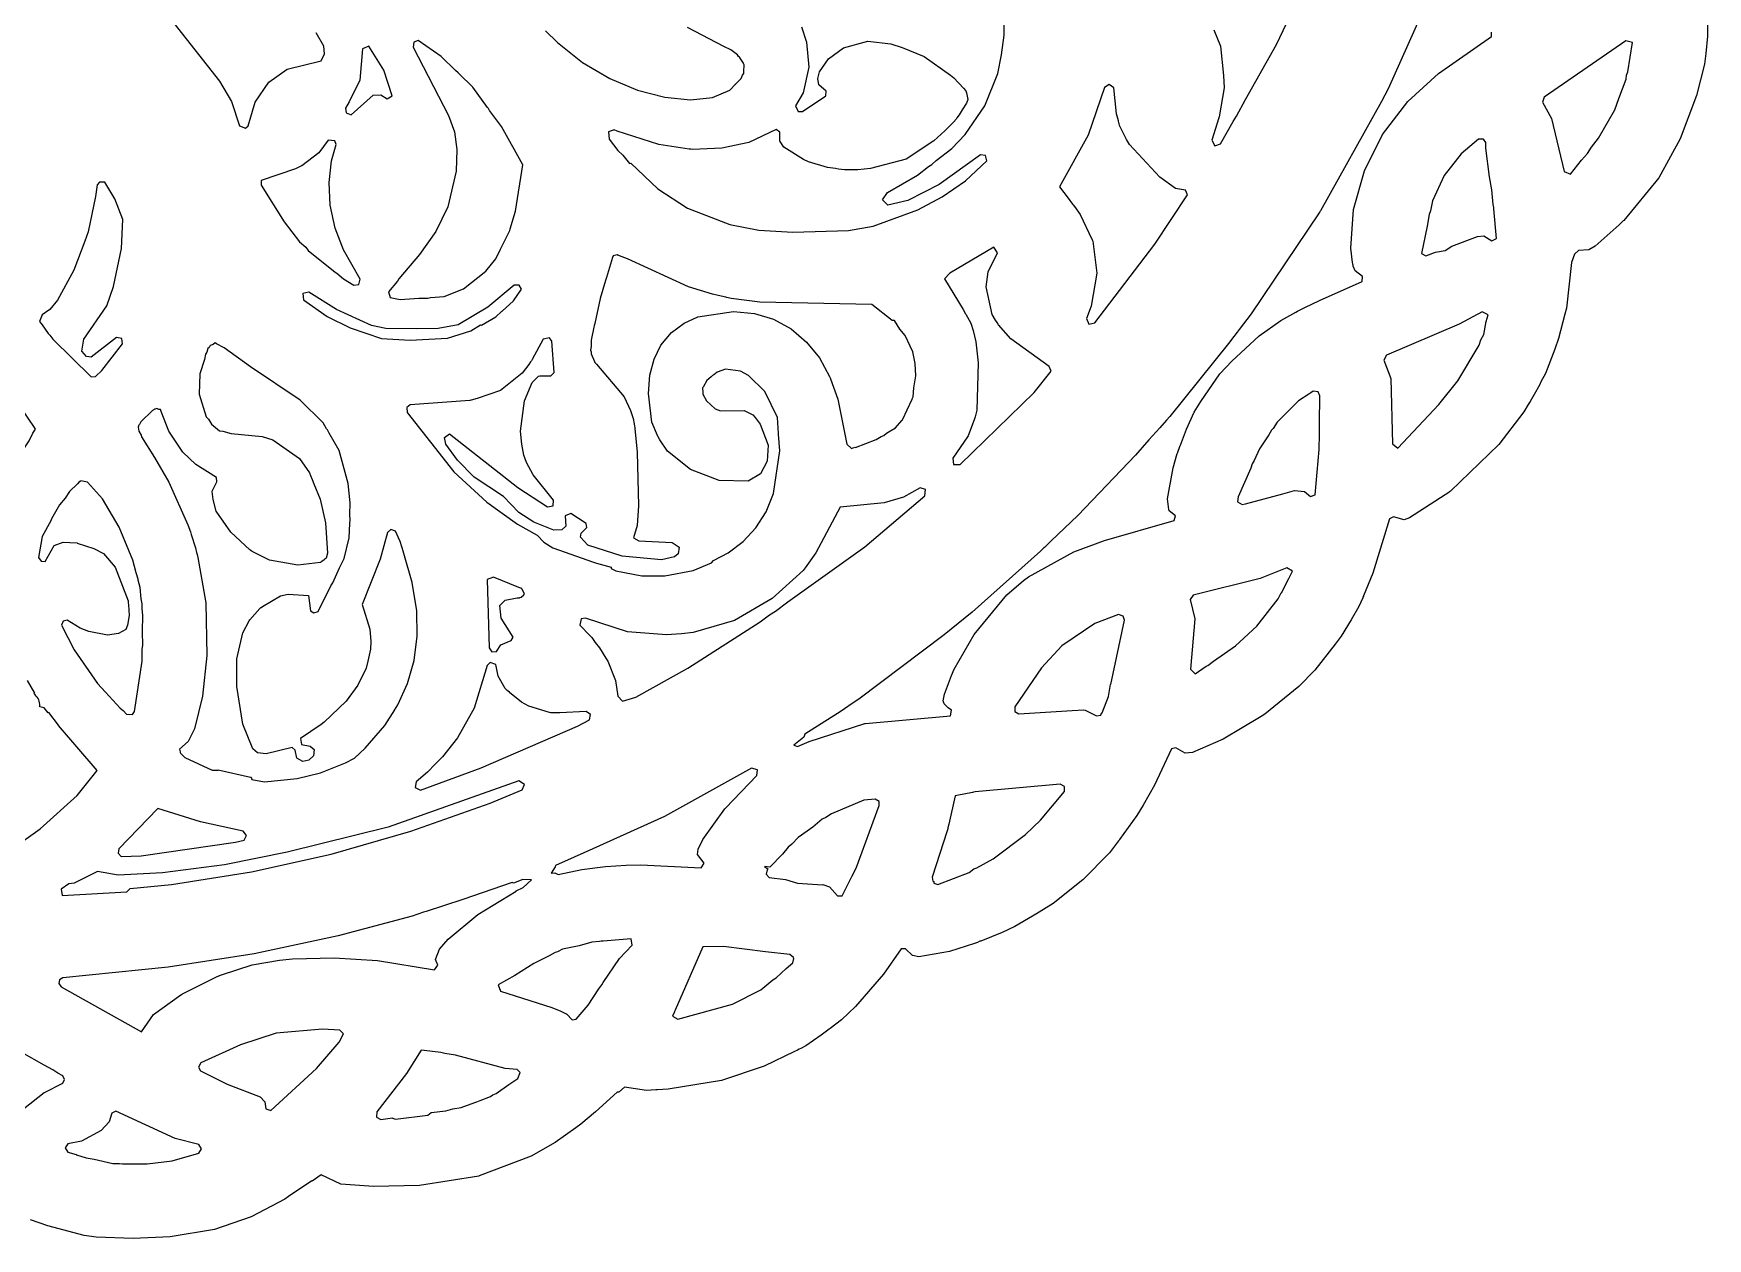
# Model space of a CAD drawing. Header units: millimetres. Extents: x 0 to 300, y 0 to 299.
# Drawn here: x 153.5 to 289.8, y 0.4 to 98.6 of the extents above; entities that cross this region are included whole.
import ezdxf

# ---------------------------------------------------------------- set-up
doc = ezdxf.new("R2010")
doc.units = ezdxf.units.MM
doc.layers.add('CUT', color=7, linetype='CONTINUOUS')

msp = doc.modelspace()

# ---------------------------------------------------------------- linework, layer by layer
at = {"layer": 'CUT'}
for points in [[(289.7345, 104.4851), (289.808, 98.3381), (289.6682, 96.9297), (289.5582, 96.0494), (288.9191, 93.5174), (287.5883, 89.9783), (285.833, 86.8072), (282.9857, 83.3435), (282.948, 83.3071), (282.7933, 83.1577), (282.742, 83.1081), (282.6138, 82.9843), (280.6629, 81.2529), (280.1351, 80.9325), (279.3043, 80.8918), (278.9867, 80.5986), (278.7368, 79.9121), (278.3182, 76.2036), (278.1946, 75.6949), (277.6739, 73.7081), (277.3743, 72.8608), (276.6038, 70.8798), (276.2481, 70.1834), (276.1475, 69.9865), (275.6878, 69.1525), (275.4706, 68.7881), (275.3588, 68.6006), (275.2022, 68.3379), (274.8444, 67.7376), (272.8183, 65.0845), (268.8838, 61.299), (268.7856, 61.2307), (268.7406, 61.1995), (268.7298, 61.192), (268.4434, 60.9929), (265.5492, 59.1112), (265.1023, 58.9465), (264.2503, 59.1904), (263.9187, 59.0408), (262.5613, 54.6191), (261.808, 52.7719), (261.7892, 52.7304), (261.7532, 52.6507), (261.7324, 52.6047), (261.4076, 51.8859), (260.798, 50.8117), (259.9746, 49.4896), (259.5007, 48.8267), (257.8208, 46.7013), (256.5375, 45.3894), (253.7483, 43.1287), (253.469, 42.9433), (250.3754, 41.0793), (247.8668, 39.9981), (247.2854, 39.9381), (246.5095, 40.3921), (246.1516, 40.3147), (244.777, 37.3301), (243.8466, 35.7102), (243.3423, 34.8729), (241.9253, 32.9066), (241.8628, 32.8199), (241.8558, 32.8102), (241.8547, 32.8087), (241.0993, 31.8238), (238.9395, 29.6339), (236.5335, 27.7116), (235.3896, 27.0002), (235.1706, 26.8721), (235.114, 26.839), (234.8418, 26.6798), (233.4047, 25.8393), (232.359, 25.3494), (230.6273, 24.6514), (230.5656, 24.6265), (230.3559, 24.542), (230.1068, 24.4415), (228.0924, 23.8019), (225.5972, 23.3668), (225.0585, 23.4638), (224.496, 24.0262), (224.1564, 24.0125), (222.7085, 21.9587), (220.4271, 19.3138), (219.2873, 18.2235), (218.3639, 17.5333), (218.3542, 17.5261), (218.2765, 17.4679), (217.6252, 16.9811), (216.3781, 16.1236), (215.966, 15.906), (215.8308, 15.8346), (215.7101, 15.7708), (215.4699, 15.644), (213.0037, 14.4596), (209.5278, 13.303), (205.1829, 12.5905), (204.3047, 12.5371), (204.2943, 12.5365), (204.1674, 12.5287), (203.4011, 12.4821), (201.6177, 12.7434), (201.1469, 12.345), (201.0336, 12.3381), (199.252, 10.7416), (198.0542, 9.728), (197.6628, 9.4452), (195.9643, 8.2293), (194.0248, 7.1155), (189.7698, 5.5161), (189.7501, 5.5114), (184.9123, 4.7466), (181.1672, 4.6538), (178.5274, 4.8458), (176.9105, 5.5958), (176.1751, 5.1056), (176.1537, 5.1079), (174.2694, 3.8352), (173.9467, 3.6201), (171.2236, 2.1854), (168.2334, 1.1505), (164.6093, 0.5611), (161.6038, 0.4217), (158.5904, 0.543), (157.62, 0.6708), (154.6569, 1.457), (153.2471, 1.9445)], [(268.0265, 103.5666), (263.7945, 94.066), (263.2593, 93.0257), (258.2833, 84.1107), (258.2721, 84.0932), (258.2446, 84.0501), (258.227, 84.0225), (258.1766, 83.9437), (252.6466, 75.7277), (251.6825, 74.4568), (251.5155, 74.2368), (251.2487, 73.8851), (250.8103, 73.3071), (246.0261, 67.358), (245.7595, 67.0609), (245.2057, 66.4436), (244.3206, 65.4571), (243.2152, 64.2251), (238.5215, 59.2933), (236.3532, 57.2293), (235.8075, 56.7098), (235.7295, 56.6356), (235.492, 56.4094), (229.9172, 51.4384), (227.6446, 49.5986), (220.7084, 44.3602), (220.1541, 43.9817), (219.5351, 43.559), (219.3313, 43.4198), (218.9722, 43.1746), (216.3064, 41.4899), (216.2157, 41.2587), (215.4142, 40.5954), (215.7165, 40.5047), (216.6505, 40.9133), (221.1937, 42.3606), (221.2536, 42.3729), (228.1638, 42.9984), (228.2521, 43.4588), (227.9778, 43.6379), (227.7546, 43.8604), (227.7546, 43.8604), (227.7535, 43.8616), (227.6598, 43.955), (227.5688, 44.2015), (227.6882, 44.7576), (228.2421, 46.2855), (228.4623, 46.7858), (230.0924, 49.6135), (232.755, 52.8513), (234.1142, 54.0195), (234.528, 54.3127), (238.1963, 56.3476), (240.6909, 57.2731), (246.3839, 58.9033), (246.4979, 59.2911), (245.9798, 59.6947), (245.9331, 59.8002), (245.83, 60.6758), (246.2844, 63.1881), (246.6291, 64.3509), (246.642, 64.3843), (246.878, 64.9964), (246.8924, 65.0338), (247.3915, 66.3279), (248.0054, 67.7084), (248.5554, 68.5877), (250.0952, 70.8449), (251.076, 71.8713), (253.3008, 73.9423), (255.07, 75.1837), (256.2708, 75.8688), (256.4207, 75.9424), (256.6306, 76.0454), (257.0147, 76.2339), (258.2178, 76.8245), (261.6957, 78.3694), (261.7148, 78.7706), (261.1201, 79.2366), (260.9603, 79.6148), (260.9472, 79.6825), (260.9277, 79.7834), (260.9243, 79.8016), (260.9009, 79.9227), (260.7607, 81.087), (260.9799, 84.2143), (261.8701, 87.363), (263.3526, 90.3279), (265.3929, 93.0174), (267.8907, 95.3), (272.2067, 98.3039), (272.221, 98.6671)], [(249.6154, 98.8714), (250.1446, 97.5184), (250.3912, 95.1357), (250.4443, 94.1249), (250.0343, 91.7757), (250.0201, 91.698), (249.4317, 89.8788), (249.6784, 89.4185), (250.1435, 89.5827), (251.1714, 91.4051), (251.4498, 91.823), (252.1785, 93.1906), (254.7017, 97.6641), (257.388, 103.337)], [(216.0264, 99.1135), (216.4392, 97.8456), (216.6218, 95.8058), (216.1567, 93.7326), (215.5481, 92.6559), (215.772, 92.2079), (216.1098, 92.2208), (218.0146, 93.4907), (218.0266, 93.8538), (217.4451, 94.3812), (217.3513, 94.8993), (217.5024, 95.4515), (218.2256, 96.4845), (219.4612, 97.4029), (221.4201, 97.9359), (223.3108, 97.7084), (224.2277, 97.4319), (226.0194, 96.6824), (228.1756, 95.1549), (228.4331, 94.9456), (229.234, 94.0986), (229.4052, 93.8841), (229.4663, 93.7336), (229.5863, 93.182), (229.465, 92.8794), (229.118, 92.3492), (228.856, 91.949), (228.6845, 91.687), (228.6192, 91.5873), (228.412, 91.3299), (227.7145, 90.6461), (226.8069, 89.8162), (224.5416, 88.3195), (221.6374, 87.561), (220.6137, 87.4542), (219.542, 87.4565), (219.0519, 87.5209), (218.7987, 87.5541), (218.1585, 87.6382), (218.135, 87.6413), (216.5943, 88.1213), (216.1803, 88.3102), (214.5854, 89.3149), (214.28, 89.7741), (214.2761, 89.7847), (214.2625, 90.519), (213.9777, 90.7415), (211.7298, 89.6925), (209.5462, 89.2085), (207.1566, 89.1177), (207.0288, 89.1333), (206.9786, 89.1395), (206.9647, 89.1412), (206.8735, 89.1524), (204.4235, 89.5145), (201.0278, 90.5971), (200.789, 90.7122), (200.7349, 90.6904), (200.7062, 90.6996), (200.3111, 90.5408), (200.371, 89.9564), (201.0752, 89.0259), (201.4781, 88.642), (202.0322, 87.9743), (202.1429, 88.0086), (204.3376, 85.9174), (206.7599, 84.3359), (210.1948, 83.0035), (212.5562, 82.5529), (215.3377, 82.3716), (219.8574, 82.5208), (221.8762, 82.8752), (225.492, 84.1877), (227.4976, 85.2625), (229.3887, 86.5744), (231.1277, 88.1943), (231.0258, 88.6127), (230.6008, 88.6823), (227.2347, 86.2523), (224.6961, 84.9531), (223.0525, 84.5819), (222.6267, 85.0139), (223.0369, 85.6012), (225.4677, 87.0305), (226.3786, 87.7301), (226.6541, 87.8948), (226.9976, 88.2056), (228.2827, 89.1927), (229.3535, 90.3245), (230.967, 92.6711), (232.0113, 95.3125), (232.3144, 96.8142), (232.527, 98.431), (232.5269, 101.7788)], [(164.9126, 99.4042), (168.6507, 94.6885), (169.6021, 93.0252), (170.2579, 91.0283), (170.7519, 90.8404), (170.9667, 91.052), (171.5546, 92.9754), (172.6489, 94.5902), (174.1444, 95.6618), (176.9229, 96.3334), (177.1947, 96.9109), (177.1476, 97.5343), (176.4979, 98.6204)], [(195.171, 98.7889), (196.1574, 97.8176), (198.2044, 96.1966), (200.4195, 94.8841), (202.668, 93.9496), (204.901, 93.3734), (206.9804, 93.1662), (208.7809, 93.3406), (210.208, 93.9522), (210.6681, 94.4341), (210.6734, 94.4369), (210.6845, 94.4513), (211.109, 94.8959), (211.2261, 95.1542), (211.3383, 95.2998), (211.3424, 95.4109), (211.3478, 95.4228), (211.3448, 95.4741), (211.3651, 96.0181), (211.3074, 96.1103), (211.3061, 96.1322), (211.1863, 96.3036), (210.9732, 96.6439), (210.911, 96.6976), (210.8289, 96.815), (210.4966, 97.0552), (210.2885, 97.2348), (209.6972, 97.5129), (206.7479, 99.0556)], [(151.6633, 32.0943), (154.0467, 33.7843), (157.0553, 36.4944), (158.6797, 38.5385), (155.5333, 42.1975), (155.5244, 42.2084), (155.5205, 42.2132), (155.5149, 42.2201), (155.5145, 42.2206), (154.7427, 43.2691), (154.6946, 43.2309), (154.3629, 43.6396), (154.0118, 43.7313), (154.0151, 43.8062), (154.0083, 43.93), (153.9893, 44.0526), (153.9582, 44.1726), (153.9154, 44.289), (153.8612, 44.4006), (153.7963, 44.5062), (153.7212, 44.6049), (153.6367, 44.6957), (153.5584, 44.7647), (153.5944, 44.8276), (152.9906, 45.8809)], [(152.6859, 10.9927), (154.3535, 12.3005), (154.3888, 12.3237), (155.8735, 13.0622), (156.0139, 13.3596), (155.877, 13.6586), (155.4848, 13.885), (155.0633, 14.1726), (154.3641, 14.5319), (152.5498, 15.5793)]]:
    msp.add_lwpolyline(points, dxfattribs=at)
for points in [[(182.6957, 93.4819), (182.0264, 95.5656), (180.7912, 97.521), (180.2806, 97.3048), (180.067, 94.7709), (179.2062, 92.9835), (178.9085, 92.4841), (178.9487, 92.0899), (179.3504, 91.9411), (181.1391, 93.5321), (181.7816, 93.5688), (182.2971, 93.2407)], [(186.9463, 77.1354), (188.5206, 77.7656), (190.3281, 79.2001), (191.1306, 80.2189), (191.5088, 80.9978), (191.5866, 81.108), (192.2788, 82.5291), (192.2977, 82.6225), (192.308, 82.6437), (192.7533, 84.08), (193.3496, 87.8752), (191.5932, 90.9724), (190.6362, 92.2981), (190.5399, 92.4453), (190.472, 92.5255), (189.2659, 94.1961), (188.1175, 95.3057), (188.0658, 95.3667), (187.8644, 95.5502), (186.6919, 96.6831), (184.8232, 98), (184.4519, 97.8552), (184.4017, 97.4598), (187.2742, 91.8734), (187.7692, 90.5493), (187.964, 89.106), (187.901, 87.358), (187.2305, 84.431), (186.2486, 82.4293), (184.9281, 80.5597), (183.2471, 78.5911), (183.1249, 78.3911), (182.4054, 77.5337), (182.5371, 77.0516), (183.343, 76.9007), (184.8792, 77.0008), (185.6023, 77.0185), (185.8243, 77.0623)], [(280.0376, 88.8), (280.3521, 89.3047), (280.9209, 90.0366), (282.2667, 92.3335), (282.5777, 93.2555), (283.1733, 94.8434), (283.2241, 95.1723), (283.315, 95.4417), (283.6971, 97.825), (283.159, 97.9626), (276.5127, 93.3644), (276.3767, 92.9556), (277.1044, 91.6477), (278.139, 87.3293), (278.6447, 87.1082), (279.5327, 88.2505)], [(246.4978, 85.9444), (245.2137, 86.8616), (242.744, 89.5093), (242.4961, 89.9282), (241.923, 91.0751), (241.8859, 91.2243), (241.8697, 91.2892), (241.8305, 91.4469), (241.687, 92.0234), (241.4517, 94.1251), (241.0939, 94.4192), (240.7073, 94.164), (239.3847, 90.2746), (237.0331, 86.0793), (237.7414, 85.1614), (238.1086, 84.6546), (238.1461, 84.603), (238.2497, 84.46), (238.7103, 83.8244), (239.6796, 81.8139), (239.6854, 81.7997), (239.6882, 81.7928), (239.6986, 81.7671), (239.7505, 81.6389), (240.0777, 79.0453), (239.6232, 76.3492), (239.2338, 75.3388), (239.4299, 74.8864), (239.9125, 74.9877), (244.8018, 81.3986), (247.4671, 85.4234), (247.2922, 85.7884)], [(175.8621, 80.8999), (178.0591, 79.1235), (178.1941, 79.0436), (178.7356, 78.5918), (179.5691, 78.0633), (179.9708, 78.1196), (180.0953, 78.5397), (178.7274, 80.9466), (178.07, 82.7096), (177.661, 84.5823), (177.57, 86.4225), (177.7536, 88.1863), (178.1253, 89.5105), (178.0398, 89.8309), (177.4932, 89.8804), (176.736, 88.8336), (175.3354, 87.7903), (175.3353, 87.7903), (175.335, 87.7901), (175.3194, 87.7827), (174.8318, 87.5493), (172.031, 86.5762), (172.04, 86.2035), (173.897, 83.2227), (175.1409, 81.5911), (175.6718, 81.1481)], [(267.6483, 80.7524), (268.4372, 80.8916), (268.987, 81.2519), (271.0818, 82.0334), (271.5804, 82.0901), (272.2378, 81.674), (272.6283, 81.8595), (272.3985, 84.2861), (272.3994, 84.3802), (272.3664, 84.6249), (272.2521, 85.8322), (272.0598, 86.8971), (271.7472, 89.2137), (271.7572, 89.6918), (271.5648, 89.9651), (271.1632, 89.9544), (269.7377, 88.7567), (268.3652, 86.9905), (267.4233, 84.9225), (267.2525, 84.1202), (267.1345, 83.8202), (266.9863, 82.8699), (266.5103, 80.6339), (266.8738, 80.4635)], [(155.0772, 73.6611), (158.1835, 70.587), (158.5276, 70.6324), (159.0561, 71.1123), (160.7506, 73.2921), (160.6751, 73.7229), (160.247, 73.8127), (158.189, 72.1896), (157.8018, 72.2523), (157.4405, 72.6845), (157.5902, 73.6608), (159.4593, 76.382), (160.0172, 77.9463), (160.6689, 81.0557), (160.7543, 83.4244), (160.1239, 85.1047), (159.2881, 86.4552), (159.2086, 86.4552), (159.2065, 86.4579), (159.0535, 86.4553), (158.9489, 86.4554), (158.9473, 86.4536), (158.8716, 86.4524), (158.6748, 86.2262), (158.5475, 85.2781), (157.94, 82.4048), (157.6734, 81.6447), (156.7698, 79.2762), (155.4423, 76.8496), (154.8338, 76.0911), (154.1867, 75.6371), (153.9812, 75.115), (154.2031, 74.8206), (154.203, 74.8204), (154.6996, 74.1259), (154.8242, 73.9967)], [(194.5192, 57.7059), (195.0393, 57.1311), (195.7951, 56.6776), (199.0901, 55.4987), (199.104, 55.5181), (199.3302, 55.4286), (200.5197, 55.092), (200.5412, 54.9847), (200.9039, 54.8034), (203.02, 54.3802), (204.8942, 54.3802), (207.2219, 54.8336), (208.7032, 55.4382), (208.8735, 55.645), (210.068, 56.2713), (211.2822, 57.1981), (212.3166, 58.2881), (213.1399, 59.6159), (213.7605, 61.0948), (214.2671, 64.5619), (214.1663, 65.9216), (214.1688, 65.9525), (214.1618, 65.9821), (214.0656, 67.2791), (213.0349, 69.4022), (211.7279, 70.6986), (211.0511, 71.0638), (209.8367, 71.2197), (209.1524, 70.9879), (208.8878, 70.7682), (208.773, 70.7187), (208.6726, 70.5895), (208.3239, 70.3), (208.0323, 69.7656), (207.9745, 69.6911), (207.9923, 69.2872), (208.0002, 69.2743), (208, 69.1928), (208.2954, 68.6311), (208.9904, 67.9992), (209.4462, 67.8321), (211.3562, 67.8537), (212.0666, 67.5137), (212.2607, 67.2879), (212.6658, 66.7478), (213.3267, 65.0399), (213.2278, 63.7258), (212.6928, 62.7066), (211.6756, 62.0948), (209.334, 62.1607), (206.9862, 63.0615), (205.1321, 64.5473), (204.4925, 65.4649), (204.323, 65.7663), (204.3005, 65.8061), (204.2969, 65.8126), (204.2924, 65.8205), (203.8535, 66.9053), (203.5674, 69.2517), (203.69, 70.7394), (204.0327, 72.0466), (204.5802, 73.171), (205.4455, 74.2116), (206.4628, 74.9697), (207.5767, 75.4971), (210.4898, 75.9319), (212.1905, 75.7465), (213.7404, 75.2919), (215.2013, 74.5036), (216.4409, 73.4202), (217.5037, 72.1463), (218.3129, 70.6314), (218.3575, 70.5235), (218.3776, 70.4749), (218.3854, 70.4561), (218.3906, 70.4434), (218.9781, 68.768), (219.7168, 65.114), (220.0947, 64.751), (220.3603, 64.8597), (220.4335, 64.8473), (222.1088, 65.4899), (222.5269, 65.747), (222.7375, 65.8332), (222.9433, 66.0031), (223.6721, 66.4512), (224.1881, 67.0303), (224.2487, 67.0803), (224.2666, 67.1183), (224.2877, 67.142), (224.6412, 67.9154), (225.0441, 68.7728), (225.0495, 68.8088), (225.1239, 68.9717), (225.184, 69.7116), (225.3281, 70.6787), (225.2733, 71.6817), (225.0949, 72.6386), (224.4826, 73.969), (224.043, 74.4773), (223.606, 75.1907), (223.404, 75.187), (221.7528, 76.4953), (212.6274, 76.6913), (210.3136, 76.9912), (209.9524, 77.0706), (209.8656, 77.0897), (209.234, 77.2286), (208.7901, 77.3263), (206.8308, 77.9201), (201.8715, 80.2176), (201.2098, 80.4504), (201.1115, 80.4969), (201.0956, 80.4906), (201.0083, 80.5213), (200.689, 80.4431), (200.6489, 80.3118), (200.6455, 80.3105), (200.1431, 78.7008), (200.0815, 78.4568), (199.6251, 76.9646), (199.1968, 74.9495), (199.1466, 74.7504), (199.1298, 74.6343), (198.9085, 73.5933), (198.9053, 73.0805), (198.8606, 72.7713), (198.9026, 72.6447), (198.9014, 72.4604), (199.1699, 71.8371), (199.1922, 71.7697), (199.3256, 71.6205), (201.5872, 68.9658), (202.1033, 67.8472), (202.3142, 67.2029), (202.3935, 66.7606), (202.428, 66.5682), (202.4457, 66.4697), (202.4598, 66.3915), (202.6556, 64.451), (202.7463, 60.098), (202.6508, 58.4802), (202.3564, 57.4868), (202.7756, 57.2452), (205.5105, 57.0947), (206.0576, 56.721), (205.9895, 56.1928), (205.692, 55.9403), (204.6395, 55.6827), (201.4377, 55.9879), (198.6232, 56.8889), (198.0345, 57.5421), (198.0957, 57.876), (198.537, 58.324), (198.5078, 58.6583), (197.2365, 59.4562), (196.7812, 59.2752), (196.8493, 58.4295), (196.5224, 58.1325), (195.8507, 58.1103), (194.2258, 58.7709), (193.0172, 59.551), (191.7632, 60.8584), (189.3869, 62.4259), (188.0099, 63.8056), (187.0792, 65.1172), (186.9488, 65.6558), (187.3612, 65.9471), (192.9346, 61.5879), (195.3443, 60.0126), (195.8008, 60.104), (195.8444, 60.5676), (194.1832, 62.6193), (193.6249, 63.6302), (193.4221, 64.2257), (193.258, 65.1207), (193.1378, 66.1745), (193.4723, 68.6566), (194.1039, 70.1473), (194.606, 70.6477), (194.7146, 70.6741), (194.7206, 70.6755), (194.7211, 70.6757), (194.7211, 70.6757), (195.608, 70.6712), (195.8934, 70.9419), (195.6942, 73.5069), (195.5056, 73.7837), (194.9915, 73.6737), (194.0989, 72.0033), (194.0391, 71.9132), (194.0158, 71.878), (193.9697, 71.8086), (193.8386, 71.611), (193.2912, 70.897), (191.5165, 69.4799), (189.6126, 68.8248), (189.1352, 68.6988), (189.0956, 68.6883), (189.0318, 68.6715), (189.0196, 68.6683), (184.1761, 68.3146), (183.8883, 68.096), (183.9239, 67.7033), (187.7077, 62.8546), (190.4132, 60.3879), (192.9109, 58.6112)], [(233.0648, 73.7059), (232.0814, 74.826), (231.9585, 75.013), (231.8987, 75.1039), (231.8868, 75.122), (231.8301, 75.2083), (231.5684, 75.6875), (231.0757, 77.922), (231.235, 79.1377), (231.9903, 80.7055), (231.6922, 81.1681), (228.1168, 79.0305), (227.6761, 78.5796), (229.1916, 76.0882), (229.3656, 75.7783), (229.3705, 75.7696), (229.406, 75.7065), (229.8154, 74.9776), (229.9983, 74.3799), (230.2394, 73.4387), (230.4059, 71.7481), (230.3115, 67.8743), (230.2294, 67.5539), (230.1748, 67.3404), (230.1727, 67.3321), (230.1306, 67.1681), (229.5909, 65.79), (228.3549, 63.9758), (228.4177, 63.4567), (228.9405, 63.4665), (234.9634, 69.3289), (236.3506, 71.0623), (236.1992, 71.434)], [(184.1762, 73.5744), (187.1955, 73.7565), (189.093, 74.344), (189.8885, 74.8444), (189.9607, 74.8155), (191.1397, 75.4805), (191.6027, 75.9225), (191.6491, 75.9516), (192.5681, 76.7856), (193.2227, 77.7307), (193.0449, 78.0549), (192.6419, 78.0678), (190.4981, 76.2715), (188.067, 74.8299), (186.453, 74.5468), (184.6675, 74.5148), (182.1923, 74.5447), (181.029, 74.7912), (178.1746, 76.0753), (175.9254, 77.4981), (175.4134, 77.3827), (175.4799, 76.8621), (177.4138, 75.5221), (179.2729, 74.5897), (181.8303, 73.7239)], [(269.4809, 70.2602), (271.2014, 73.1654), (271.3358, 73.6201), (271.5802, 74.0413), (271.7746, 75.105), (271.939, 75.6614), (271.4472, 75.8929), (269.5863, 74.8983), (263.6562, 72.3675), (263.4634, 71.9426), (264.0221, 70.4681), (264.1448, 65.1359), (264.5778, 64.7871), (267.9262, 68.3446)], [(165.5214, 39.9074), (165.8072, 39.5978), (168.0442, 38.57), (168.5279, 38.57), (168.5411, 38.5855), (171.1602, 37.9971), (171.2135, 37.9938), (171.2788, 37.8143), (172.3066, 37.6026), (174.9668, 37.8747), (176.8713, 38.3584), (178.8967, 39.1746), (179.6222, 39.5373), (180.4988, 40.3536), (182.101, 42.1976), (182.9172, 43.4672), (182.8946, 43.4616), (183.1675, 43.8732), (183.9479, 45.6304), (184.4858, 47.4999), (184.7292, 49.4678), (184.6995, 51.546), (184.3407, 53.8362), (183.6412, 56.2057), (183.6244, 56.2794), (183.6089, 56.315), (183.3515, 57.187), (182.9705, 58.038), (182.5874, 58.1657), (182.3083, 57.9222), (181.727, 55.738), (180.2556, 52.063), (180.8709, 50.0393), (180.9518, 49.0369), (180.9247, 48.4189), (180.7119, 47.4472), (180.5761, 46.8752), (179.9121, 45.4885), (178.9526, 44.1934), (177.1589, 42.485), (176.9085, 42.2837), (175.2383, 41.1458), (175.3277, 40.6541), (176.0227, 40.5132), (176.3386, 40.2449), (176.2912, 39.7254), (175.9087, 39.3813), (175.4227, 39.2692), (174.9264, 39.5547), (174.8111, 40.2017), (174.5478, 40.4127), (172.426, 39.9021), (171.729, 39.9726), (171.3412, 40.3045), (170.5342, 42.316), (170.0433, 45.3698), (170.0438, 47.6439), (170.5377, 49.7372), (171.0656, 50.7243), (171.1116, 50.7953), (171.9108, 51.7323), (171.94, 51.7534), (172.0055, 51.8008), (172.035, 51.8221), (172.1427, 51.9), (173.6034, 52.7655), (173.6108, 52.7681), (174.2217, 52.8973), (175.8892, 52.7919), (176.0503, 51.5492), (176.332, 51.3677), (176.6771, 51.4997), (177.6982, 53.5732), (177.8747, 53.8322), (178.4226, 55.0443), (178.7944, 55.7993), (179.2046, 57.4857), (179.2398, 58.6627), (179.2894, 58.9604), (179.2603, 59.3513), (179.2898, 60.3366), (179.1076, 61.9236), (178.3764, 64.5867), (177.5577, 66.0154), (177.4219, 66.2918), (177.3622, 66.3565), (177.0827, 66.8442), (175.2112, 68.7076), (171.1687, 71.4195), (169.0211, 72.9631), (168.4022, 73.2754), (168.2777, 73.3589), (168.1179, 73.2368), (167.8807, 73.1417), (167.803, 72.9961), (167.693, 72.912), (167.5991, 72.6141), (167.505, 72.4379), (167.4054, 72), (167.0445, 70.8553), (166.9898, 69.1783), (167.5542, 67.3472), (167.7526, 67.1418), (167.9733, 66.7457), (168.6482, 66.2099), (168.9136, 66.1784), (169.5824, 65.9871), (172.122, 65.7433), (172.9703, 65.4645), (175.1505, 63.9547), (175.9737, 62.7687), (176.0592, 62.556), (176.1839, 62.246), (176.3333, 61.8747), (176.8367, 60.623), (177.262, 58.7214), (177.4442, 56.2244), (177.3344, 55.8203), (177.1874, 55.7126), (177.1353, 55.6745), (176.9296, 55.5239), (176.8681, 55.4789), (175.0048, 55.2584), (172.7087, 55.6576), (171.2904, 56.3755), (171.2063, 56.4335), (171.1888, 56.4456), (171.178, 56.4531), (171.099, 56.5077), (169.5584, 57.9496), (168.3705, 59.6674), (168.1289, 60.5993), (168.0529, 61.2471), (168.0495, 61.2758), (168.0493, 61.2777), (168.0492, 61.2779), (168.4341, 62.0432), (168.3954, 62.3962), (166.7152, 63.4578), (165.666, 64.4761), (164.5107, 66.179), (163.8814, 67.7706), (163.8359, 67.9314), (163.694, 67.9387), (163.5319, 68.0108), (163.3978, 67.9539), (163.346, 67.9566), (163.3041, 67.9142), (163.1864, 67.8642), (162.2274, 66.9269), (162.119, 66.7136), (162.0291, 66.6225), (162.0451, 66.5681), (162.0075, 66.4943), (162.0634, 66.178), (162.2541, 65.8552), (162.2967, 65.7099), (163.3393, 64.0181), (164.5181, 62.0228), (166.0639, 58.5375), (166.1078, 58.4133), (166.138, 58.3281), (166.2664, 57.965), (166.3388, 57.7601), (166.6728, 56.6743), (166.7676, 56.2896), (166.7884, 56.205), (166.8083, 56.1243), (166.8659, 55.8908), (167.5253, 52.1816), (167.6194, 47.9145), (167.2555, 44.5933), (166.6006, 41.9234), (166.1002, 40.8989), (165.3889, 40.2841), (165.4444, 40.0691), (165.4444, 39.9908), (165.4725, 39.9604), (165.48, 39.9313)], [(150.7343, 62.3068), (150.7415, 62.3155), (151.7751, 63.3493), (153.15, 65.3842), (153.4458, 66.0189), (153.6514, 66.331), (153.6149, 66.3817), (153.6215, 66.3958), (152.3851, 68.2302), (151.1691, 69.4135), (151.0179, 69.5687), (150.9932, 69.5847), (150.2936, 70.2654), (148.0498, 68.2171), (146.6414, 66.5583), (146.6297, 66.2172), (147.0482, 65.5745), (149.8077, 62.0343), (150.2219, 61.7958), (150.7298, 62.3038)], [(256.1638, 61.3289), (256.9986, 61.255), (257.4756, 60.8562), (257.8582, 60.9876), (258.1911, 64.6705), (258.2027, 65.9206), (258.2211, 66.1855), (258.2108, 66.7856), (258.2319, 69.0633), (258.0914, 69.3638), (257.6973, 69.4263), (257.5064, 69.3028), (257.4961, 69.3037), (257.3296, 69.1884), (256.4999, 68.6517), (254.7732, 66.8969), (254.427, 66.3799), (254.3012, 66.2476), (254.0895, 65.8761), (253.3165, 64.7218), (252.9001, 63.7889), (252.7404, 63.5085), (252.6229, 63.1677), (251.5816, 60.8345), (251.5364, 60.4076), (251.9109, 60.1977), (252.1546, 60.2626), (252.1947, 60.2435), (255.2198, 61.0778)], [(157.0381, 57.0674), (157.0597, 57.0639), (158.4172, 56.6211), (159.185, 56.2107), (160.1321, 55.1059), (161.1902, 52.3636), (161.2, 52.2738), (161.2003, 52.2705), (161.2091, 52.1895), (161.2258, 52.036), (161.2744, 51.1738), (161.1566, 50.3745), (161.0018, 50.0344), (160.4259, 49.6859), (159.5222, 49.5464), (158.0099, 49.864), (157.2976, 50.1377), (156.2403, 50.7779), (155.9186, 50.6992), (155.7747, 50.3636), (156.8065, 48.3679), (158.6954, 45.6121), (159.3569, 44.9246), (160.5527, 43.6106), (160.803, 43.4214), (161.0784, 43.1352), (161.5458, 43.096), (161.7191, 43.3428), (162.3339, 47.433), (162.3494, 48.4127), (162.3922, 48.728), (162.3726, 49.8709), (162.3931, 51.163), (162.3405, 51.7321), (162.3341, 52.1055), (162.2682, 52.5159), (162.182, 53.449), (162.0225, 54.0448), (162.0085, 54.1321), (161.8615, 54.6465), (161.5845, 55.6812), (160.4547, 58.3572), (159.1163, 60.6511), (157.8867, 62.0271), (157.8807, 62.0275), (157.8805, 62.0278), (157.3336, 62.1268), (157.2796, 62.0754), (157.2469, 62.078), (157.0845, 61.89), (156.4325, 61.2702), (156.0608, 60.7049), (155.6086, 60.1814), (155.0791, 59.2117), (154.9639, 59.0365), (154.892, 58.8691), (154.1919, 57.5871), (153.897, 55.8843), (154.1067, 55.5763), (154.4447, 55.5673), (155.1626, 56.8654), (155.8984, 57.1275), (156.4427, 57.1105)], [(213.9117, 51.5051), (214.9278, 52.2742), (221.1841, 56.756), (226.0818, 60.8957), (226.1393, 61.413), (225.7008, 61.5572), (224.3381, 60.8011), (222.7506, 60.3432), (219.1668, 59.9947), (217.2047, 56.2515), (216.3248, 55.0439), (216.1641, 54.835), (213.6485, 52.5375), (210.5782, 50.763), (207.2177, 49.7641), (206.2469, 49.6725), (205.0375, 49.5754), (201.8565, 49.8299), (198.4297, 50.9547), (198.0966, 50.8998), (197.9843, 50.3824), (198.8619, 49.47), (198.9466, 49.3572), (199.0003, 49.2858), (199.2336, 48.9752), (199.5687, 48.5293), (200.1075, 47.6862), (200.2505, 47.4363), (200.8876, 45.8728), (201.0761, 44.605), (201.4503, 44.1906), (202.5446, 44.5234), (206.7866, 46.8852), (212.6705, 50.6571), (213.4329, 51.2033)], [(249.1143, 47.1011), (249.5742, 47.4435), (251.3656, 48.7011), (253.1158, 50.2995), (254.8452, 52.5095), (255.1, 52.9985), (255.11, 53.0116), (255.7089, 54.1628), (255.7081, 54.1661), (256.0216, 54.7679), (255.5433, 55.036), (253.3698, 54.1755), (247.9175, 52.8075), (247.6665, 52.4594), (248.0607, 50.8949), (247.6979, 46.79), (248.0879, 46.4), (248.9935, 47.0357)], [(193.2691, 53.3465), (193.2549, 53.3521), (193.2498, 53.3673), (193.0009, 53.4531), (190.941, 54.2722), (190.4233, 54.1013), (190.593, 48.53), (190.8092, 48.1989), (191.2036, 48.2269), (191.5561, 48.7732), (192.3772, 49.1386), (192.5403, 49.3867), (191.5803, 50.9465), (191.4785, 51.9891), (191.893, 52.4217), (192.8698, 52.5871), (193.0711, 52.6133), (193.0841, 52.6234), (193.1972, 52.6426), (193.4294, 52.8379), (193.4148, 52.881), (193.4652, 52.9203)], [(240.0431, 42.9778), (240.412, 43.0388), (240.4686, 43.2169), (240.5113, 43.2324), (241.0303, 44.5671), (241.2034, 45.531), (241.2092, 45.5494), (242.3228, 50.7842), (242.2329, 51.1054), (241.8518, 51.2301), (239.9234, 50.5119), (237.2185, 48.6776), (235.5805, 46.8892), (233.3969, 43.7139), (233.4008, 43.339), (233.719, 43.1407), (238.0837, 43.4318), (239.0148, 43.4656), (239.1285, 43.4521)], [(198.8578, 43.0903), (198.497, 43.3344), (196.3482, 43.2293), (195.6308, 43.2311), (195.5129, 43.2587), (193.8168, 43.7683), (193.2387, 44.107), (192.2623, 44.8971), (192.2508, 44.9064), (192.2504, 44.9067), (192.0651, 45.0566), (191.8975, 45.2236), (191.3436, 46.2172), (191.1353, 47.1621), (190.6714, 47.328), (190.4354, 47.0948), (189.3736, 43.6108), (188.0282, 41.1882), (186.7858, 39.6588), (186.3784, 39.2417), (186.2954, 39.1567), (186.1992, 39.0582), (185.5677, 38.4116), (184.6493, 37.6037), (184.5635, 37.1529), (185.0032, 36.9392), (189.9381, 38.7631), (197.7826, 42.1415), (198.7673, 42.6642)], [(195.9634, 30.6889), (195.6439, 30.1661), (195.9527, 30.2047), (196.2163, 30.064), (198.1303, 30.4769), (200.0682, 30.7192), (201.7662, 30.8281), (202.9432, 30.8594), (207.8695, 30.5981), (208.1025, 31.0037), (207.5614, 31.6901), (207.616, 32.1316), (207.9955, 32.9084), (209.7858, 35.4029), (209.8422, 35.472), (212.4012, 38.1188), (212.447, 38.6058), (211.9464, 38.7391), (204.8772, 34.7896), (199.0421, 32.1469), (195.998, 30.7988)], [(193.2829, 36.9677), (193.4766, 37.397), (193.0002, 37.6882), (182.3762, 33.9261), (174.1611, 31.8948), (169.0398, 30.8649), (163.9885, 30.1995), (160.3741, 30.0166), (158.6952, 30.3243), (156.8165, 29.3577), (156.3755, 29.3197), (155.7407, 28.8662), (155.8314, 28.3523), (161.0913, 28.6546), (161.3572, 28.9205), (164.7431, 29.2548), (171.2514, 30.2845), (177.7376, 31.7333), (184.224, 33.6045), (190.6823, 35.8687)], [(228.6819, 36.509), (228.6813, 36.5068), (228.5512, 36.4821), (228.0361, 34.1674), (227.9507, 33.8578), (227.9492, 33.8523), (227.9348, 33.8004), (227.8858, 33.6227), (226.6804, 29.8422), (226.7301, 29.5166), (226.7969, 29.4955), (226.8108, 29.3499), (227.1433, 29.2592), (229.6826, 30.2266), (230.077, 30.5313), (230.2966, 30.6199), (231.6448, 31.3543), (234.2705, 33.327), (235.4973, 34.4954), (237.4505, 36.8377), (237.451, 37.243), (237.0912, 37.4299), (230.1735, 36.7904), (230.0374, 36.7645), (229.9471, 36.759)], [(170.8398, 33.2514), (170.5721, 33.5845), (167.0871, 34.3455), (163.6248, 35.4524), (160.4424, 32.1483), (160.3846, 31.7921), (160.6438, 31.541), (162.2642, 31.586), (169.9304, 32.6984), (170.6416, 32.8729)], [(217.7717, 29.2505), (218.2979, 29.0593), (218.9714, 28.336), (219.3446, 28.3397), (220.1365, 29.9031), (220.156, 29.936), (220.1638, 29.957), (220.4837, 30.5883), (222.3649, 35.6838), (222.3421, 36.0124), (222.0385, 36.2119), (221.1121, 36.1188), (218.4638, 35.0213), (218.0226, 34.7048), (217.7181, 34.5625), (216.9487, 33.9345), (215.7512, 33.0756), (215.239, 32.5391), (214.9358, 32.2916), (214.4725, 31.7363), (213.441, 30.656), (213.026, 30.7103), (213.3036, 30.512), (213.2361, 30.4413), (213.1576, 30.0842), (213.4093, 29.819), (214.7252, 29.6663), (215.7165, 29.3499), (217.7419, 29.229)], [(192.4805, 29.4116), (188.4519, 28.0378), (185.4588, 27.0552), (185.2549, 26.9883), (184.784, 26.8337), (184.3226, 26.6822), (178.3001, 25.0624), (171.4482, 23.6135), (164.4622, 22.5201), (155.8929, 21.6597), (155.6139, 21.4873), (155.5563, 21.1995), (155.7474, 20.933), (162.2823, 17.2457), (163.2718, 18.6767), (165.4954, 20.2615), (165.5621, 20.299), (165.5823, 20.3103), (165.6029, 20.3219), (165.6289, 20.3365), (168.4361, 21.7515), (168.6124, 21.8248), (168.6239, 21.8296), (168.6265, 21.8307), (168.7882, 21.8979), (171.2962, 22.7141), (173.5254, 23.0919), (174.5826, 23.2106), (177.9754, 23.2716), (181.4997, 23.0579), (186.1554, 22.3018), (186.4238, 22.6722), (186.2385, 23.1552), (186.5421, 23.98), (187.2642, 24.8017), (189.6846, 26.798), (192.7951, 28.7065), (192.8056, 28.7383), (193.3767, 29.0174), (194.0418, 29.622), (193.3465, 29.6522), (192.5878, 29.3582)], [(199.8884, 21.2762), (201.2107, 23.236), (202.2352, 24.325), (202.1562, 24.8368), (199.8747, 24.6292), (199.7249, 24.6335), (199.5721, 24.6016), (198.9682, 24.5467), (197.9218, 24.2569), (196.5716, 23.9749), (196.1506, 23.7664), (195.984, 23.7203), (195.4758, 23.4323), (194.229, 22.815), (192.6768, 21.8463), (191.3383, 21.0878), (191.5314, 20.5653), (195.6895, 19.2375), (196.4363, 18.9405), (196.6042, 18.8596), (196.8688, 18.7319), (196.8971, 18.7183), (196.9279, 18.7034), (197.3513, 18.2389), (197.6876, 18.2845), (198.6462, 19.4352), (199.5372, 20.7556), (199.7807, 21.0766)], [(209.6891, 24.2124), (207.9923, 24.1879), (205.7365, 19.0157), (205.6809, 18.9067), (205.6838, 18.8947), (205.5209, 18.5214), (205.9597, 18.2797), (210.4018, 19.5193), (212.7208, 20.6841), (213.687, 21.4934), (213.9608, 21.6606), (214.7926, 22.4196), (215.3298, 22.8696), (215.3934, 23.238), (215.3782, 23.2506), (215.3864, 23.3186), (215.0911, 23.5432), (213.096, 23.7609)], [(172.4119, 10.9955), (172.8163, 10.8452), (176.5296, 14.2811), (178.3781, 16.4024), (178.7355, 17.0967), (178.4262, 17.3952), (177.0348, 17.4707), (173.2409, 17.1456), (170.3463, 16.1931), (167.1137, 14.7339), (166.919, 14.3896), (167.093, 14.0715), (169.2596, 12.9846), (171.9378, 11.9486), (172.3398, 11.5535)], [(185.6077, 10.4563), (185.862, 10.6852), (187.0587, 10.8175), (187.6466, 10.9883), (188.319, 11.0873), (189.4327, 11.5074), (189.5952, 11.5546), (189.8574, 11.6676), (190.702, 11.9862), (190.9038, 12.1185), (191.1741, 12.2349), (192.2116, 12.9755), (192.9285, 13.4454), (193.1325, 13.935), (192.8729, 14.19), (191.894, 14.2758), (187.8424, 15.364), (186.9747, 15.488), (186.6688, 15.5674), (185.3082, 15.7262), (185.0524, 15.7627), (183.8716, 13.8677), (181.4507, 10.7418), (181.4357, 10.3118), (181.7878, 10.126), (182.7218, 10.2635), (182.7358, 10.2145), (182.9777, 10.154)], [(159.6611, 9.9121), (158.9919, 9.2091), (157.398, 8.3598), (156.2761, 8.1454), (156.071, 7.8002), (156.2793, 7.457), (156.9601, 7.2517), (156.9623, 7.2484), (157.0062, 7.2378), (157.7737, 7.0063), (158.4194, 6.8948), (159.9439, 6.5249), (160.4886, 6.5374), (160.7365, 6.4946), (162.7447, 6.4946), (164.7722, 6.7596), (166.9528, 7.378), (167.1599, 7.7283), (166.9424, 8.0723), (165.0242, 8.5725), (160.1857, 10.8023), (159.8577, 10.636)]]:
    msp.add_lwpolyline(points, close=True, dxfattribs=at)

doc.saveas('drawing.dxf')
